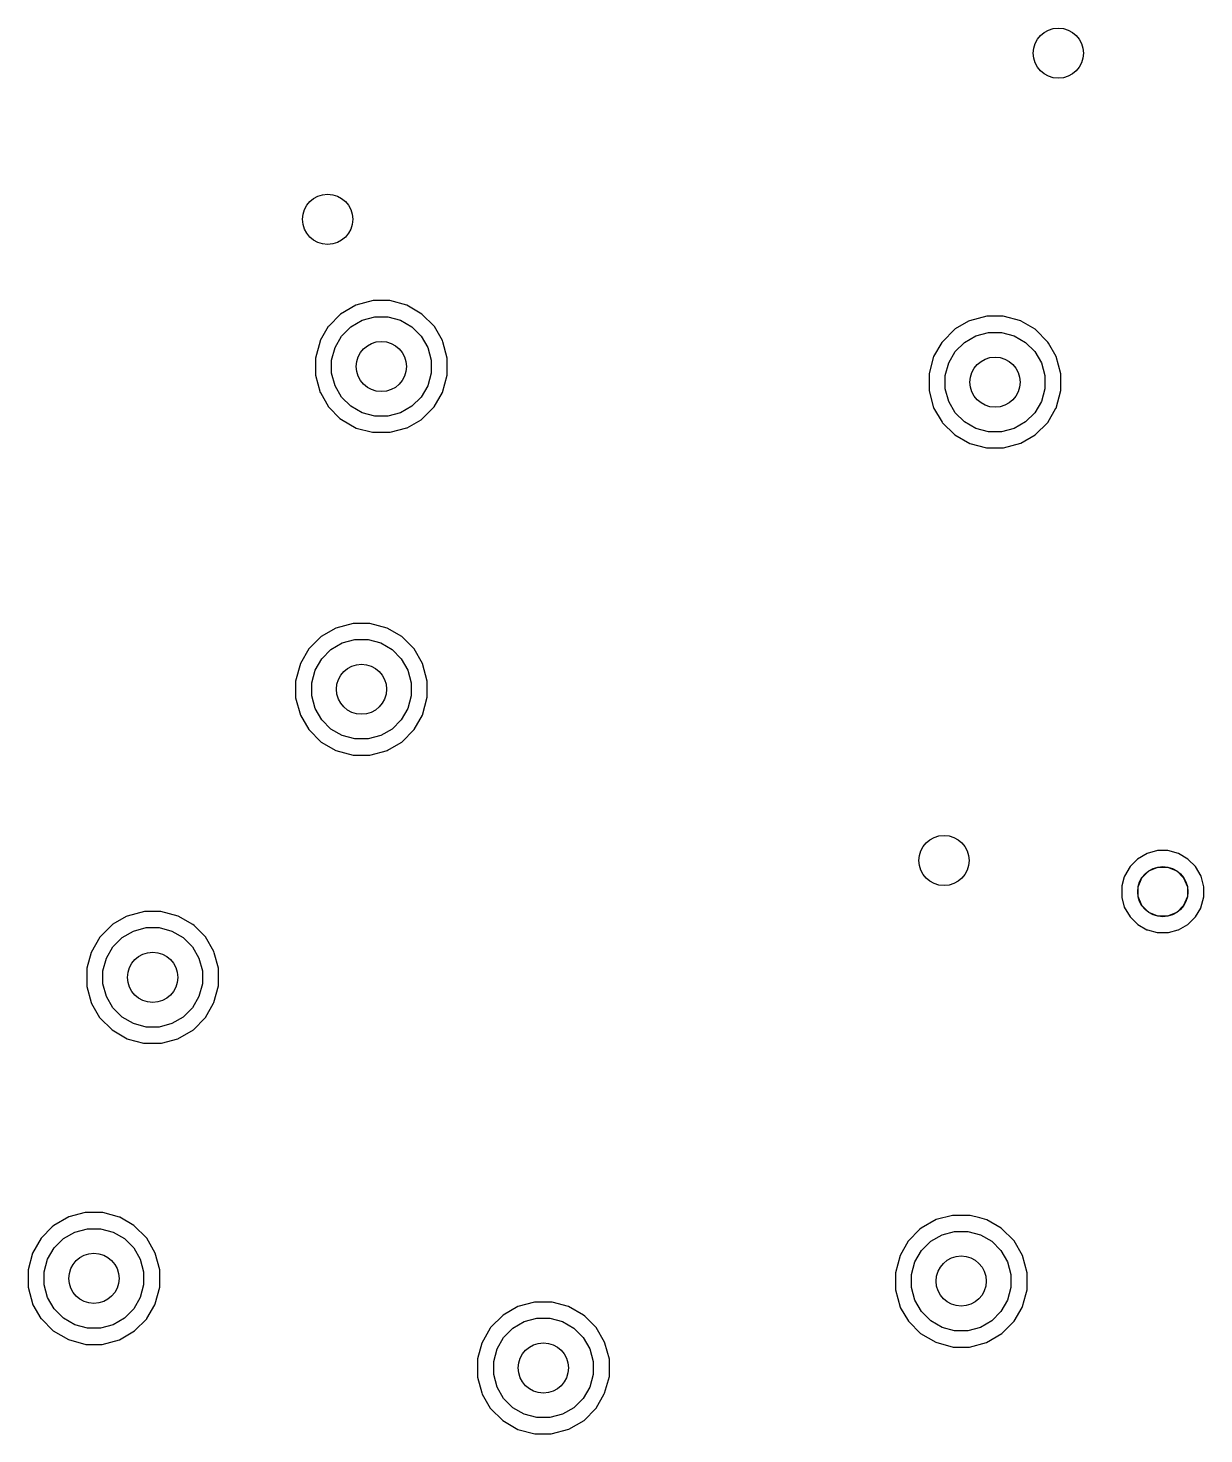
# Model space of a CAD drawing. Header units: inches. Extents: x 3.92 to 7.78, y -6.06 to -2.2.
# Drawn here: x 6.9965 to 7.2735, y -4.1926 to -3.8613 of the extents above; entities that cross this region are included whole.
import ezdxf

# ---------------------------------------------------------------- set-up
doc = ezdxf.new("R2010")
doc.units = ezdxf.units.IN
doc.header["$MEASUREMENT"] = 0
doc.layers.add('In2.Cu', color=33, linetype='CONTINUOUS', true_color=0xce7d2c)

msp = doc.modelspace()

# ---------------------------------------------------------------- linework, layer by layer
at = {"layer": 'In2.Cu', "linetype": 'CONTINUOUS'}
for p, q in [((7.07008, -3.9287), (7.06728, -3.93154)), ((7.07366, -3.92661), (7.07008, -3.9287)), ((7.07776, -3.92551), (7.07366, -3.92661)), ((7.08165, -3.92551), (7.07776, -3.92551)), ((7.08567, -3.92657), (7.08165, -3.92551)), ((7.08921, -3.9287), (7.08567, -3.92657)), ((7.09213, -3.93154), (7.08921, -3.9287)), ((7.06717, -3.93165), (7.06528, -3.93492)), ((7.06728, -3.93154), (7.06717, -3.93165)), ((7.07031, -3.93386), (7.07249, -3.93168)), ((7.07249, -3.93168), (7.07516, -3.93014)), ((7.07516, -3.93014), (7.07814, -3.92934)), ((7.07814, -3.92934), (7.08122, -3.92934)), ((7.08122, -3.92934), (7.0842, -3.93014)), ((7.0842, -3.93014), (7.08687, -3.93168)), ((7.08687, -3.93168), (7.08905, -3.93386)), ((7.09217, -3.93161), (7.09213, -3.93154)), ((7.09406, -3.93492), (7.09217, -3.93161)), ((7.21803, -3.93039), (7.21488, -3.9322)), ((7.21823, -3.93031), (7.21803, -3.93039)), ((7.22232, -3.92921), (7.21823, -3.93031)), ((7.22618, -3.92921), (7.22232, -3.92921)), ((7.23031, -3.93031), (7.22618, -3.92921)), ((7.23039, -3.93035), (7.23031, -3.93031)), ((7.2337, -3.93224), (7.23039, -3.93035)), ((7.06524, -3.93504), (7.06417, -3.93909)), ((7.06528, -3.93492), (7.06524, -3.93504)), ((7.06877, -3.93653), (7.07031, -3.93386)), ((7.08905, -3.93386), (7.09059, -3.93653)), ((7.09417, -3.93524), (7.09406, -3.93492)), ((7.0952, -3.93909), (7.09417, -3.93524)), ((7.21177, -3.93531), (7.21173, -3.93539)), ((7.21488, -3.9322), (7.21177, -3.93531)), ((7.21489, -3.93754), (7.21707, -3.93536)), ((7.21707, -3.93536), (7.21974, -3.93382)), ((7.21974, -3.93382), (7.22272, -3.93302)), ((7.22272, -3.93302), (7.2258, -3.93302)), ((7.2258, -3.93302), (7.22878, -3.93382)), ((7.22878, -3.93382), (7.23145, -3.93536)), ((7.23145, -3.93536), (7.23363, -3.93754)), ((7.23378, -3.93228), (7.2337, -3.93224)), ((7.23673, -3.93531), (7.23378, -3.93228)), ((7.23685, -3.93551), (7.23673, -3.93531)), ((7.06797, -3.93951), (7.06877, -3.93653)), ((7.09059, -3.93653), (7.09139, -3.93951)), ((7.21173, -3.93539), (7.2098, -3.93866)), ((7.2098, -3.93866), (7.2098, -3.9387)), ((7.21335, -3.94021), (7.21489, -3.93754)), ((7.23363, -3.93754), (7.23517, -3.94021)), ((7.23866, -3.93866), (7.23685, -3.93551)), ((7.2387, -3.93866), (7.23866, -3.93866)), ((7.2398, -3.94276), (7.2387, -3.93866)), ((7.06417, -3.93909), (7.06417, -3.94311)), ((7.06797, -3.94259), (7.06797, -3.93951)), ((7.09139, -3.93951), (7.09139, -3.94259)), ((7.0952, -3.94268), (7.0952, -3.93909)), ((7.2098, -3.9387), (7.20878, -3.94268)), ((7.21255, -3.94319), (7.21335, -3.94021)), ((7.23517, -3.94021), (7.23597, -3.94319)), ((7.06417, -3.94311), (7.06528, -3.94713)), ((7.06877, -3.94557), (7.06797, -3.94259)), ((7.09139, -3.94259), (7.09059, -3.94557)), ((7.09409, -3.94713), (7.0952, -3.94311)), ((7.0952, -3.94311), (7.0952, -3.94268)), ((7.20878, -3.94268), (7.20878, -3.94681)), ((7.21255, -3.94627), (7.21255, -3.94319)), ((7.23597, -3.94319), (7.23597, -3.94627)), ((7.2398, -3.94669), (7.2398, -3.94276)), ((7.06528, -3.94713), (7.06531, -3.9472)), ((7.06531, -3.9472), (7.06724, -3.95055)), ((7.07031, -3.94824), (7.06877, -3.94557)), ((7.07249, -3.95042), (7.07031, -3.94824)), ((7.08905, -3.94824), (7.08687, -3.95042)), ((7.09059, -3.94557), (7.08905, -3.94824)), ((7.09213, -3.95051), (7.09406, -3.94717)), ((7.09406, -3.94717), (7.09409, -3.94713)), ((7.20878, -3.94681), (7.2098, -3.95075)), ((7.21335, -3.94925), (7.21255, -3.94627)), ((7.23597, -3.94627), (7.23517, -3.94925)), ((7.23866, -3.95083), (7.2398, -3.94669)), ((7.06724, -3.95055), (7.06732, -3.95063)), ((7.06732, -3.95063), (7.06992, -3.95327)), ((7.07516, -3.95196), (7.07249, -3.95042)), ((7.08687, -3.95042), (7.0842, -3.95196)), ((7.08906, -3.95358), (7.09213, -3.95051)), ((7.2098, -3.95075), (7.21177, -3.95417)), ((7.21489, -3.95192), (7.21335, -3.94925)), ((7.21707, -3.9541), (7.21489, -3.95192)), ((7.23363, -3.95192), (7.23145, -3.9541)), ((7.23517, -3.94925), (7.23363, -3.95192)), ((7.23669, -3.95421), (7.23862, -3.95087)), ((7.23862, -3.95087), (7.23866, -3.95083)), ((7.06992, -3.95327), (7.07028, -3.95354)), ((7.07028, -3.95354), (7.07378, -3.95555)), ((7.07814, -3.95276), (7.07516, -3.95196)), ((7.08122, -3.95276), (7.07814, -3.95276)), ((7.0842, -3.95196), (7.08122, -3.95276)), ((7.08575, -3.95551), (7.08906, -3.95358)), ((7.21177, -3.95417), (7.21189, -3.95433)), ((7.21189, -3.95433), (7.21472, -3.95709)), ((7.21974, -3.95564), (7.21707, -3.9541)), ((7.23145, -3.9541), (7.22878, -3.95564)), ((7.23374, -3.95717), (7.23669, -3.95421)), ((7.07378, -3.95555), (7.0776, -3.95654)), ((7.0776, -3.95654), (7.08177, -3.95654)), ((7.08177, -3.95654), (7.08571, -3.95551)), ((7.08571, -3.95551), (7.08575, -3.95551)), ((7.21472, -3.95709), (7.2148, -3.95717)), ((7.2148, -3.95717), (7.21831, -3.95917)), ((7.22272, -3.95644), (7.21974, -3.95564)), ((7.2258, -3.95644), (7.22272, -3.95644)), ((7.22878, -3.95564), (7.2258, -3.95644)), ((7.23031, -3.95913), (7.23374, -3.95717)), ((7.21831, -3.95917), (7.22224, -3.96024)), ((7.22224, -3.96024), (7.22622, -3.96024)), ((7.22622, -3.96024), (7.23035, -3.95913)), ((7.23035, -3.95913), (7.23031, -3.95913)), ((7.07307, -4.00157), (7.06898, -4.00268)), ((7.07693, -4.00157), (7.07307, -4.00157)), ((7.08106, -4.00268), (7.07693, -4.00157)), ((7.06551, -4.00465), (7.06256, -4.0076)), ((7.06898, -4.00268), (7.06551, -4.00465)), ((7.08449, -4.00465), (7.08102, -4.00268)), ((7.08102, -4.00268), (7.08106, -4.00268)), ((7.08744, -4.0076), (7.08449, -4.00465)), ((7.06256, -4.0076), (7.06059, -4.01102)), ((7.06563, -4.0099), (7.06781, -4.00772)), ((7.06781, -4.00772), (7.07048, -4.00618)), ((7.07048, -4.00618), (7.07345, -4.00538)), ((7.07345, -4.00538), (7.07654, -4.00538)), ((7.07654, -4.00538), (7.07952, -4.00618)), ((7.07952, -4.00618), (7.08219, -4.00772)), ((7.08219, -4.00772), (7.08437, -4.0099)), ((7.08941, -4.01106), (7.08744, -4.0076)), ((7.06059, -4.01102), (7.05949, -4.01516)), ((7.06408, -4.01257), (7.06563, -4.0099)), ((7.08437, -4.0099), (7.08591, -4.01257)), ((7.09051, -4.01516), (7.08941, -4.01106)), ((7.06329, -4.01555), (7.06408, -4.01257)), ((7.08591, -4.01257), (7.08671, -4.01555)), ((7.05949, -4.01516), (7.05949, -4.01913)), ((7.06329, -4.01863), (7.06329, -4.01555)), ((7.08671, -4.01555), (7.08671, -4.01863)), ((7.09051, -4.01898), (7.09051, -4.01516)), ((7.05949, -4.01913), (7.06059, -4.02319)), ((7.06408, -4.02161), (7.06329, -4.01863)), ((7.08671, -4.01863), (7.08591, -4.02161)), ((7.08937, -4.02323), (7.09051, -4.01898)), ((7.06059, -4.02319), (7.06063, -4.02323)), ((7.06063, -4.02323), (7.06256, -4.02657)), ((7.06563, -4.02428), (7.06408, -4.02161)), ((7.06781, -4.02646), (7.06563, -4.02428)), ((7.08437, -4.02428), (7.08219, -4.02646)), ((7.08591, -4.02161), (7.08437, -4.02428)), ((7.08744, -4.02657), (7.08937, -4.02323)), ((7.06256, -4.02657), (7.06551, -4.02953)), ((7.07048, -4.028), (7.06781, -4.02646)), ((7.07345, -4.0288), (7.07048, -4.028)), ((7.07952, -4.028), (7.07654, -4.0288)), ((7.08219, -4.02646), (7.07952, -4.028)), ((7.08449, -4.02953), (7.08744, -4.02657)), ((7.06551, -4.02953), (7.06894, -4.0315)), ((7.07654, -4.0288), (7.07345, -4.0288)), ((7.08106, -4.0315), (7.08449, -4.02953)), ((7.06894, -4.0315), (7.07303, -4.0326)), ((7.07303, -4.0326), (7.07697, -4.0326)), ((7.07697, -4.0326), (7.0811, -4.0315)), ((7.0811, -4.0315), (7.08106, -4.0315)), ((7.25776, -4.0572), (7.2561, -4.05882)), ((7.25783, -4.05713), (7.25776, -4.0572)), ((7.26008, -4.05579), (7.25783, -4.05713)), ((7.26256, -4.05512), (7.26008, -4.05579)), ((7.265, -4.05512), (7.26256, -4.05512)), ((7.26748, -4.05579), (7.265, -4.05512)), ((7.26972, -4.05713), (7.26748, -4.05579)), ((7.2698, -4.0572), (7.26972, -4.05713)), ((7.27146, -4.05882), (7.2698, -4.0572)), ((7.25476, -4.0611), (7.25469, -4.0613)), ((7.2561, -4.05882), (7.25476, -4.0611)), ((7.25887, -4.06151), (7.2605, -4.05988)), ((7.2605, -4.05988), (7.26263, -4.059)), ((7.26263, -4.059), (7.26493, -4.059)), ((7.26493, -4.059), (7.26706, -4.05988)), ((7.26706, -4.05988), (7.26869, -4.06151)), ((7.2728, -4.0611), (7.27146, -4.05882)), ((7.27346, -4.06366), (7.2728, -4.0611)), ((7.25469, -4.0613), (7.25413, -4.06343)), ((7.25413, -4.06343), (7.25413, -4.06614)), ((7.25799, -4.06364), (7.25887, -4.06151)), ((7.25799, -4.06594), (7.25799, -4.06364)), ((7.26869, -4.06151), (7.26957, -4.06364)), ((7.26957, -4.06364), (7.26957, -4.06594)), ((7.27346, -4.06602), (7.27346, -4.06366)), ((7.25413, -4.06614), (7.25472, -4.06843)), ((7.25887, -4.06807), (7.25799, -4.06594)), ((7.26957, -4.06594), (7.26869, -4.06807)), ((7.27276, -4.06862), (7.27346, -4.06602)), ((7.01957, -4.07063), (7.01638, -4.07248)), ((7.01976, -4.07055), (7.01957, -4.07063)), ((7.02386, -4.06945), (7.01976, -4.07055)), ((7.02772, -4.06945), (7.02386, -4.06945)), ((7.03181, -4.07055), (7.02772, -4.06945)), ((7.03524, -4.07252), (7.03181, -4.07055)), ((7.25472, -4.06843), (7.25606, -4.07075)), ((7.25606, -4.07075), (7.25787, -4.07256)), ((7.2605, -4.0697), (7.25887, -4.06807)), ((7.26263, -4.07058), (7.2605, -4.0697)), ((7.26493, -4.07058), (7.26263, -4.07058)), ((7.26706, -4.0697), (7.26493, -4.07058)), ((7.26869, -4.06807), (7.26706, -4.0697)), ((7.26969, -4.07256), (7.2715, -4.07075)), ((7.2715, -4.07075), (7.27272, -4.06866)), ((7.27272, -4.06866), (7.27276, -4.06862)), ((7.01638, -4.07248), (7.01335, -4.07551)), ((7.01861, -4.07561), (7.02128, -4.07406)), ((7.02128, -4.07406), (7.02426, -4.07327)), ((7.02426, -4.07327), (7.02734, -4.07327)), ((7.02734, -4.07327), (7.03032, -4.07406)), ((7.03032, -4.07406), (7.03299, -4.07561)), ((7.03555, -4.07276), (7.03524, -4.07252)), ((7.03815, -4.07539), (7.03555, -4.07276)), ((7.25787, -4.07256), (7.26004, -4.07378)), ((7.26004, -4.07378), (7.26016, -4.07382)), ((7.26016, -4.07382), (7.26244, -4.07441)), ((7.26244, -4.07441), (7.26512, -4.07441)), ((7.26512, -4.07441), (7.2674, -4.07382)), ((7.2674, -4.07382), (7.26752, -4.07378)), ((7.26752, -4.07378), (7.26972, -4.07256)), ((7.26972, -4.07256), (7.26969, -4.07256)), ((7.01335, -4.07551), (7.0113, -4.07913)), ((7.01489, -4.08046), (7.01643, -4.07779)), ((7.01643, -4.07779), (7.01861, -4.07561)), ((7.03299, -4.07561), (7.03517, -4.07779)), ((7.03517, -4.07779), (7.03671, -4.08046)), ((7.03823, -4.07547), (7.03815, -4.07539)), ((7.0402, -4.0789), (7.03823, -4.07547)), ((7.0113, -4.07913), (7.01031, -4.08283)), ((7.01409, -4.08343), (7.01489, -4.08046)), ((7.03671, -4.08046), (7.03751, -4.08343)), ((7.04031, -4.07917), (7.0402, -4.0789)), ((7.04134, -4.08283), (7.04031, -4.07917)), ((7.01031, -4.08283), (7.01031, -4.08713)), ((7.01409, -4.08652), (7.01409, -4.08343)), ((7.03751, -4.08343), (7.03751, -4.08652)), ((7.04134, -4.08697), (7.04134, -4.08283)), ((7.01031, -4.08713), (7.0113, -4.09087)), ((7.01489, -4.0895), (7.01409, -4.08652)), ((7.03751, -4.08652), (7.03671, -4.0895)), ((7.04024, -4.09091), (7.04134, -4.08697)), ((7.0113, -4.09087), (7.01142, -4.09114)), ((7.01643, -4.09217), (7.01489, -4.0895)), ((7.03671, -4.0895), (7.03517, -4.09217)), ((7.04016, -4.0911), (7.04024, -4.09091)), ((7.01142, -4.09114), (7.01331, -4.09441)), ((7.01861, -4.09435), (7.01643, -4.09217)), ((7.02128, -4.09589), (7.01861, -4.09435)), ((7.03299, -4.09435), (7.03032, -4.09589)), ((7.03517, -4.09217), (7.03299, -4.09435)), ((7.03823, -4.09445), (7.04016, -4.0911)), ((7.01331, -4.09441), (7.01335, -4.09449)), ((7.01335, -4.09449), (7.01626, -4.09732)), ((7.01626, -4.09732), (7.0198, -4.09945)), ((7.02426, -4.09669), (7.02128, -4.09589)), ((7.02734, -4.09669), (7.02426, -4.09669)), ((7.03032, -4.09589), (7.02734, -4.09669)), ((7.03169, -4.09949), (7.03539, -4.09732)), ((7.03539, -4.09732), (7.03819, -4.09449)), ((7.03819, -4.09449), (7.03823, -4.09445)), ((7.0198, -4.09945), (7.02, -4.09953)), ((7.02, -4.09953), (7.02366, -4.10047)), ((7.02366, -4.10047), (7.02787, -4.10047)), ((7.02787, -4.10047), (7.03169, -4.09949)), ((7.00988, -4.14043), (7.00606, -4.14142)), ((7.01406, -4.14043), (7.00988, -4.14043)), ((7.01799, -4.14146), (7.01406, -4.14043)), ((7.00213, -4.14374), (6.99961, -4.14634)), ((7.00252, -4.14346), (7.00213, -4.14374)), ((7.00606, -4.14142), (7.00252, -4.14346)), ((7.01803, -4.14146), (7.01799, -4.14146)), ((7.02138, -4.14343), (7.01803, -4.14146)), ((7.02441, -4.14646), (7.02138, -4.14343)), ((7.21039, -4.14205), (7.20685, -4.14409)), ((7.21421, -4.14106), (7.21039, -4.14205)), ((7.21839, -4.14106), (7.21421, -4.14106)), ((7.22066, -4.14165), (7.21839, -4.14106)), ((7.22232, -4.14209), (7.22066, -4.14165)), ((7.22236, -4.14209), (7.22232, -4.14209)), ((7.22571, -4.14406), (7.22236, -4.14209)), ((7.22874, -4.14709), (7.22571, -4.14406)), ((6.99953, -4.14642), (6.99752, -4.14996)), ((6.99961, -4.14634), (6.99953, -4.14642)), ((7.00259, -4.14873), (7.00477, -4.14655)), ((7.00477, -4.14655), (7.00744, -4.14501)), ((7.00744, -4.14501), (7.01042, -4.14421)), ((7.01042, -4.14421), (7.0135, -4.14421)), ((7.0135, -4.14421), (7.01648, -4.14501)), ((7.01648, -4.14501), (7.01915, -4.14655)), ((7.01915, -4.14655), (7.02133, -4.14873)), ((7.02642, -4.14996), (7.02441, -4.14646)), ((7.20382, -4.14713), (7.20189, -4.15051)), ((7.20386, -4.14705), (7.20382, -4.14713)), ((7.20646, -4.14437), (7.20386, -4.14705)), ((7.20685, -4.14409), (7.20646, -4.14437)), ((7.20692, -4.14936), (7.2091, -4.14718)), ((7.2091, -4.14718), (7.21177, -4.14564)), ((7.21177, -4.14564), (7.21475, -4.14484)), ((7.21475, -4.14484), (7.21783, -4.14484)), ((7.21783, -4.14484), (7.22081, -4.14564)), ((7.22081, -4.14564), (7.22348, -4.14718)), ((7.22348, -4.14718), (7.22566, -4.14936)), ((7.23071, -4.15051), (7.22874, -4.14709)), ((6.99752, -4.15), (6.99646, -4.15394)), ((6.99752, -4.14996), (6.99752, -4.15)), ((7.00104, -4.1514), (7.00259, -4.14873)), ((7.02133, -4.14873), (7.02287, -4.1514)), ((7.02642, -4.15), (7.02642, -4.14996)), ((7.02748, -4.15394), (7.02642, -4.15)), ((7.20189, -4.15051), (7.20079, -4.15457)), ((7.20538, -4.15203), (7.20692, -4.14936)), ((7.22566, -4.14936), (7.2272, -4.15203)), ((7.23181, -4.15457), (7.23071, -4.15051)), ((6.99646, -4.15394), (6.99646, -4.15795)), ((7.00025, -4.15438), (7.00104, -4.1514)), ((7.02287, -4.1514), (7.02367, -4.15438)), ((7.02748, -4.15457), (7.02748, -4.15394)), ((7.20458, -4.15501), (7.20538, -4.15203)), ((7.2272, -4.15203), (7.228, -4.15501)), ((7.00025, -4.15746), (7.00025, -4.15438)), ((7.02367, -4.15438), (7.02367, -4.15746)), ((7.02748, -4.15795), (7.02748, -4.15457)), ((7.20079, -4.15457), (7.20079, -4.15862)), ((7.20458, -4.15809), (7.20458, -4.15501)), ((7.228, -4.15501), (7.228, -4.15809)), ((7.23181, -4.15862), (7.23181, -4.15457)), ((6.99646, -4.15795), (6.9976, -4.16213)), ((7.00104, -4.16044), (7.00025, -4.15746)), ((7.00259, -4.16311), (7.00104, -4.16044)), ((7.02287, -4.16044), (7.02133, -4.16311)), ((7.02367, -4.15746), (7.02287, -4.16044)), ((7.02642, -4.16189), (7.02748, -4.15795)), ((7.20079, -4.15862), (7.20189, -4.16268)), ((7.20538, -4.16107), (7.20458, -4.15809)), ((7.228, -4.15809), (7.2272, -4.16107)), ((7.23075, -4.16252), (7.23152, -4.15969)), ((7.23152, -4.15969), (7.23181, -4.15862)), ((6.9976, -4.16213), (6.99949, -4.16535)), ((7.00477, -4.16529), (7.00259, -4.16311)), ((7.02133, -4.16311), (7.01915, -4.16529)), ((7.02445, -4.16535), (7.0263, -4.16213)), ((7.0263, -4.16213), (7.02642, -4.16189)), ((7.11181, -4.16256), (7.10839, -4.16457)), ((7.11575, -4.16154), (7.11181, -4.16256)), ((7.11992, -4.16154), (7.11575, -4.16154)), ((7.12374, -4.16252), (7.11992, -4.16154)), ((7.12728, -4.16457), (7.12374, -4.16252)), ((7.20189, -4.16268), (7.20193, -4.16276)), ((7.20193, -4.16276), (7.20386, -4.16602)), ((7.20692, -4.16374), (7.20538, -4.16107)), ((7.2091, -4.16592), (7.20692, -4.16374)), ((7.22566, -4.16374), (7.22348, -4.16592)), ((7.2272, -4.16107), (7.22566, -4.16374)), ((7.22878, -4.16602), (7.23063, -4.16276)), ((7.23063, -4.16276), (7.23075, -4.16252)), ((6.99949, -4.16535), (6.99957, -4.16543)), ((6.99957, -4.16543), (7.00236, -4.16827)), ((7.00744, -4.16683), (7.00477, -4.16529)), ((7.01042, -4.16763), (7.00744, -4.16683)), ((7.01648, -4.16683), (7.0135, -4.16763)), ((7.01915, -4.16529), (7.01648, -4.16683)), ((7.0215, -4.16827), (7.02441, -4.16543)), ((7.02441, -4.16543), (7.02445, -4.16535)), ((7.10839, -4.16457), (7.10543, -4.16752)), ((7.11066, -4.16765), (7.11333, -4.16611)), ((7.11333, -4.16611), (7.1163, -4.16531)), ((7.1163, -4.16531), (7.11939, -4.16531)), ((7.11939, -4.16531), (7.12237, -4.16611)), ((7.12237, -4.16611), (7.12504, -4.16765)), ((7.1276, -4.1648), (7.12728, -4.16457)), ((7.1302, -4.16744), (7.1276, -4.1648)), ((7.20386, -4.16602), (7.20394, -4.1661)), ((7.20394, -4.1661), (7.20669, -4.1689)), ((7.21177, -4.16746), (7.2091, -4.16592)), ((7.22348, -4.16592), (7.22081, -4.16746)), ((7.22583, -4.1689), (7.2287, -4.1661)), ((7.2287, -4.1661), (7.22878, -4.16602)), ((7.00236, -4.16827), (7.00594, -4.17035)), ((7.00594, -4.17035), (7.01008, -4.17146)), ((7.0135, -4.16763), (7.01042, -4.16763)), ((7.01394, -4.17146), (7.01795, -4.17039)), ((7.01795, -4.17039), (7.0215, -4.16827)), ((7.10535, -4.16764), (7.10335, -4.17118)), ((7.10543, -4.16752), (7.10535, -4.16764)), ((7.10693, -4.1725), (7.10848, -4.16983)), ((7.10848, -4.16983), (7.11066, -4.16765)), ((7.12504, -4.16765), (7.12722, -4.16983)), ((7.12722, -4.16983), (7.12876, -4.1725)), ((7.13028, -4.16752), (7.1302, -4.16744)), ((7.13224, -4.17094), (7.13028, -4.16752)), ((7.20669, -4.1689), (7.21028, -4.17098)), ((7.21475, -4.16826), (7.21177, -4.16746)), ((7.21783, -4.16826), (7.21475, -4.16826)), ((7.22081, -4.16746), (7.21783, -4.16826)), ((7.22228, -4.17102), (7.22583, -4.1689)), ((7.01008, -4.17146), (7.01394, -4.17146)), ((7.10335, -4.17118), (7.10236, -4.17488)), ((7.10614, -4.17548), (7.10693, -4.1725)), ((7.12876, -4.1725), (7.12956, -4.17548)), ((7.13236, -4.17122), (7.13224, -4.17094)), ((7.13339, -4.17496), (7.13236, -4.17122)), ((7.21028, -4.17098), (7.21441, -4.17209)), ((7.21441, -4.17209), (7.21827, -4.17209)), ((7.21827, -4.17209), (7.22228, -4.17102)), ((7.10236, -4.17488), (7.10236, -4.17917)), ((7.10614, -4.17857), (7.10614, -4.17548)), ((7.12956, -4.17548), (7.12956, -4.17857)), ((7.13339, -4.17902), (7.13339, -4.17496)), ((7.10236, -4.17917), (7.10335, -4.18291)), ((7.10693, -4.18154), (7.10614, -4.17857)), ((7.12956, -4.17857), (7.12876, -4.18154)), ((7.13228, -4.18299), (7.13339, -4.17902)), ((7.10335, -4.18291), (7.10346, -4.18319)), ((7.10346, -4.18319), (7.10535, -4.18646)), ((7.10848, -4.18421), (7.10693, -4.18154)), ((7.12876, -4.18154), (7.12722, -4.18421)), ((7.13028, -4.1865), (7.1322, -4.18315)), ((7.1322, -4.18315), (7.13228, -4.18299)), ((7.10535, -4.18646), (7.10539, -4.18654)), ((7.10539, -4.18654), (7.10831, -4.18937)), ((7.11066, -4.18639), (7.10848, -4.18421)), ((7.11333, -4.18794), (7.11066, -4.18639)), ((7.12504, -4.18639), (7.12237, -4.18794)), ((7.12722, -4.18421), (7.12504, -4.18639)), ((7.12744, -4.18937), (7.13024, -4.18654)), ((7.13024, -4.18654), (7.13028, -4.1865)), ((7.10831, -4.18937), (7.11185, -4.1915)), ((7.1163, -4.18873), (7.11333, -4.18794)), ((7.11939, -4.18873), (7.1163, -4.18873)), ((7.12237, -4.18794), (7.11939, -4.18873)), ((7.12386, -4.19146), (7.12744, -4.18937)), ((7.11185, -4.1915), (7.11587, -4.19256)), ((7.11587, -4.19256), (7.11972, -4.19256)), ((7.11972, -4.19256), (7.12386, -4.19146))]:
    msp.add_line(p, q, dxfattribs=at)
at = {"layer": 'In2.Cu'}
for centre in [(7.23917, -3.8672), (7.23917, -3.8672), (7.06702, -3.90635), (7.06702, -3.90635), (7.07968, -3.94105), (7.07968, -3.94105), (7.22426, -3.94473), (7.22426, -3.94473), (7.075, -4.01709), (7.075, -4.01709), (7.21224, -4.05745), (7.21224, -4.05745), (7.26378, -4.06479), (7.26378, -4.06479), (7.0258, -4.08498), (7.0258, -4.08498), (7.01196, -4.15592), (7.01196, -4.15592), (7.21629, -4.15655), (7.21629, -4.15655), (7.11785, -4.17702), (7.11785, -4.17702)]:
    msp.add_circle(centre, 0.00591, dxfattribs=at)

doc.saveas('drawing.dxf')
